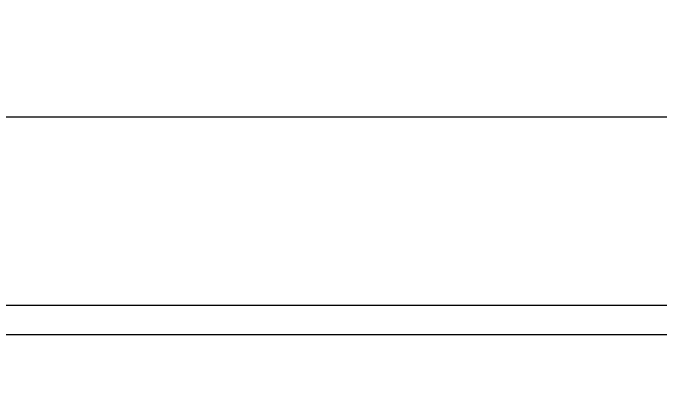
# Model space of a CAD drawing. Header units: metres. Extents: x 530339 to 530792, y 2675149 to 2675327.
# Drawn here: x 530571.62 to 530574.377, y 2675246.774 to 2675248.396 of the extents above; entities that cross this region are included whole.
import ezdxf

# ---------------------------------------------------------------- set-up
doc = ezdxf.new("R2010")
doc.units = ezdxf.units.M
doc.layers.add('300mm Hume Pipe', color=74, linetype='Continuous')
doc.layers.add('IDT', color=7, linetype='Continuous')
doc.linetypes.add('FOUNDATION LAYOUT$0$FENCELINE1', pattern='A,6.35,-2.54,[133,ltypeshp.shx,S=2.54,R=0,X=-2.54,Y=0],-2.54,25.4', length=36.83)

# ---------------------------------------------------------------- blocks, each defined once
blk = doc.blocks.new('IDT')
at = {"layer": 'IDT', "color": 0}
for p, q in [((19.4275, 7.1354), (12.7275, 7.1354)), ((19.5525, 7.0104), (12.6025, 7.0104))]:
    blk.add_line(p, q, dxfattribs=at)
at = {"layer": 'IDT', "color": 7, "linetype": 'FOUNDATION LAYOUT$0$FENCELINE1', "ltscale": 0.01}
blk.add_lwpolyline([(19.9107, 22.4854), (11.801, 22.4854), (11.801, 6.2104), (19.7314, 6.2104), (25.552, 6.2104), (25.552, 9.0601)], dxfattribs=at)

msp = doc.modelspace()

# ---------------------------------------------------------------- hatches: boundary and pattern name
at = {"layer": '300mm Hume Pipe'}
h = msp.add_hatch(dxfattribs=at)
h.set_pattern_fill('ANSI37', color=74, scale=0.1)
h.set_pattern_definition([(45, (-0.2313, -0.1963), (-0.224506403027, 0.224506403027), []), (135, (-0.2313, -0.1963), (-0.224506403027, -0.224506403027), [])])
edge = h.paths.add_edge_path()
edge.add_line((530598.2919, 2675252.8462), (530557.4886, 2675252.8462))
edge.add_arc((530557.4886, 2675251.9462), 0.9, 90, 180)
edge.add_line((530556.5886, 2675251.9462), (530556.591, 2675245.6708))
edge.add_line((530556.591, 2675245.6708), (530556.291, 2675245.6708))
edge.add_line((530556.291, 2675245.6708), (530556.2886, 2675252.2462))
edge.add_arc((530557.1886, 2675252.2462), 0.9, 90, 180, ccw=False)
edge.add_line((530557.1886, 2675253.1462), (530598.2919, 2675253.1462))
edge.add_line((530598.2919, 2675253.1462), (530598.2919, 2675252.8462))
h = msp.add_hatch(dxfattribs=at)
h.set_pattern_fill('ANSI37', color=74, scale=0.1)
h.set_pattern_definition([(45, (0.1918, -0.1963), (-0.224506403027, 0.224506403027), []), (135, (0.1918, -0.1963), (-0.224506403027, -0.224506403027), [])])
edge = h.paths.add_edge_path()
edge.add_line((530598.2919, 2675252.4754), (530557.9117, 2675252.4754))
edge.add_arc((530557.9117, 2675251.5754), 0.9, 90, 180)
edge.add_line((530557.0117, 2675251.5754), (530557.0141, 2675245.6708))
edge.add_line((530557.0141, 2675245.6708), (530556.7141, 2675245.6708))
edge.add_line((530556.7141, 2675245.6708), (530556.7117, 2675251.8754))
edge.add_arc((530557.6117, 2675251.8754), 0.9, 90, 180, ccw=False)
edge.add_line((530557.6117, 2675252.7754), (530598.2919, 2675252.7754))
edge.add_line((530598.2919, 2675252.7754), (530598.2919, 2675252.4754))

# ---------------------------------------------------------------- block references
at = {"layer": 'IDT', "color": 8, "rotation": 180}
msp.add_blockref('IDT', (530588.1913, 2675254.163), dxfattribs=at)

doc.saveas('drawing.dxf')
